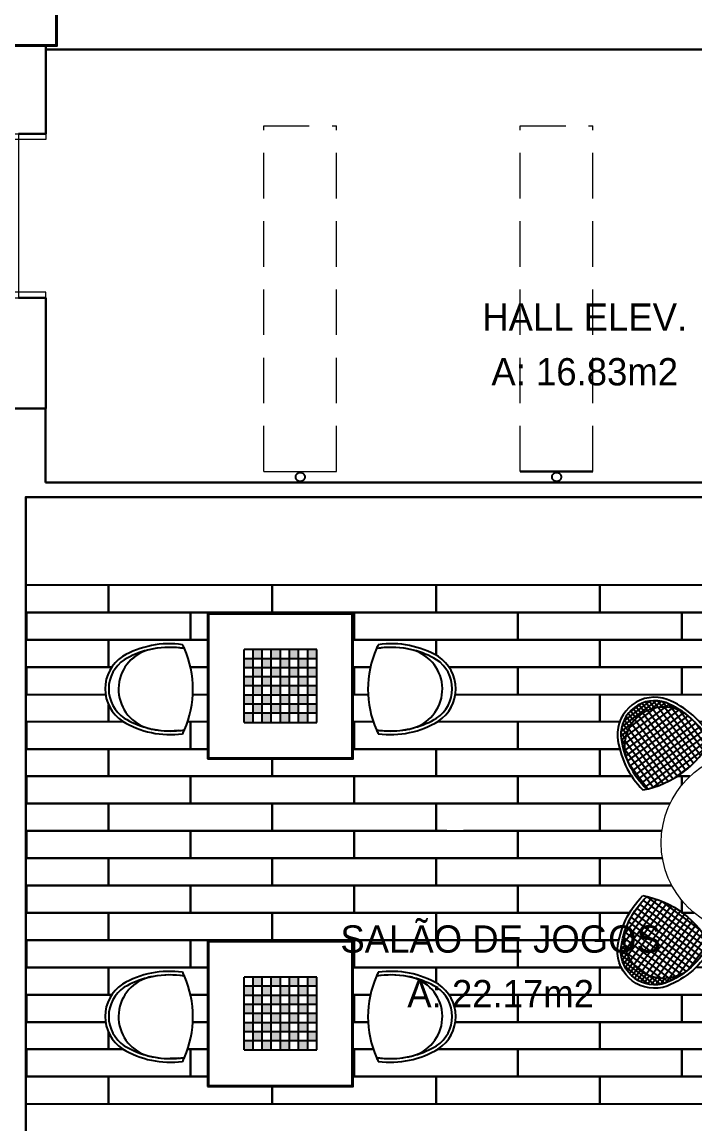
# Model space of a CAD drawing. Header units: metres. Extents: x -4.2 to 85, y -21.1 to 42.
# Drawn here: x 21.18 to 24.88, y 15.88 to 21.94 of the extents above; entities that cross this region are included whole.
import ezdxf

# ---------------------------------------------------------------- set-up
doc = ezdxf.new("R2010")
doc.units = ezdxf.units.M
doc.header["$MEASUREMENT"] = 0
doc.linetypes.add('XREF ÁREAS COMUNS LILAC$0$HIDDEN', pattern=[0.375, 0.25, -0.125])
for name, color, linetype, lineweight in [('34 - Mobiliário', 7, 'Continuous', 0), ('57 - Altimetria de Terrenos', 7, 'Continuous', 0), ('7 - Alvenaria', 7, 'Continuous', 0), ('Level 19-1', 7, 'Continuous', 0)]:
    doc.layers.add(name, color=color, linetype=linetype, lineweight=lineweight)
for name, color, linetype in [('XREF ÁREAS COMUNS LILAC$0$ALVENARIA01', 252, 'Continuous'), ('XREF ÁREAS COMUNS LILAC$0$HACHALV', 8, 'Continuous'), ('XREF ÁREAS COMUNS LILAC$0$ILUMINAÇÃO', 1, 'XREF ÁREAS COMUNS LILAC$0$HIDDEN'), ('XREF ÁREAS COMUNS LILAC$0$MOB01', 8, 'Continuous'), ('XREF ÁREAS COMUNS LILAC$0$MOB02', 142, 'Continuous'), ('XREF ÁREAS COMUNS LILAC$0$PAGINAÇÃO', 125, 'Continuous'), ('XREF ÁREAS COMUNS LILAC$0$PROJECAO', 8, 'XREF ÁREAS COMUNS LILAC$0$HIDDEN')]:
    doc.layers.add(name, color=color, linetype=linetype)
doc.styles.add('Style-INTL_ENGINEERING', font='INTL_ENGINEERING.shx')

# ---------------------------------------------------------------- blocks, each defined once
blk = doc.blocks.new('ELEV1_')
at = {"color": 7, "linetype": 'Continuous', "lineweight": 30}
for p, q in [((-0.45, 0), (-0.45, 0.15)), ((0.45, 0), (0.45, 0.15))]:
    blk.add_line(p, q, dxfattribs=at)
at = {"color": 7, "linetype": 'Continuous', "lineweight": 0}
blk.add_line((-0.45, 0), (0.45, 0), dxfattribs=at)
at = {"color": 120, "linetype": 'Continuous', "lineweight": 0}
for p, q in [((-0.42, -0.03), (-0.42, -0.055)), ((0.42, -0.03), (-0.42, -0.03)), ((-0.42, -0.055), (0.42, -0.055)), ((0, -0.03), (0, -0.055)), ((0.42, -0.055), (0.42, -0.03)), ((0.8, -1.5489), (-0.8, -0.0826)), ((0.8, -0.0827), (-0.8, -1.5489)), ((-0.42, -0.095), (-0.42, -0.13)), ((0.42, -0.095), (-0.42, -0.095)), ((0, -0.095), (0, -0.13)), ((0.42, -0.13), (0.42, -0.095)), ((-0.7713, -0.18), (-0.7713, -1.5201)), ((-0.7713, -0.18), (-0.37, -0.18)), ((-0.42, -0.13), (0.42, -0.13)), ((0.37, -0.18), (0.7713, -0.18)), ((0.7713, -1.5202), (0.7713, -0.18)), ((-0.7713, -1.5201), (0.7713, -1.5202)), ((-0.5713, -1.7076), (-0.5713, -1.6452)), ((0.6712, -1.7076), (0.6712, -1.6451)), ((-0.5713, -1.7076), (0.6712, -1.7076))]:
    blk.add_line(p, q, dxfattribs=at)
at = {"color": 120, "linetype": 'Continuous', "lineweight": 0, "flags": 128}
for points in [[(-0.42, -0.0827), (-0.45, -0.0827), (-0.45, 0.15), (-0.42, 0.15)], [(0.42, -0.0826), (0.45, -0.0826), (0.45, 0.15), (0.42, 0.15)], [(-0.8, -1.5489), (0.8, -1.5489), (0.8, -0.0827), (-0.8, -0.0826)], [(-0.5713, -1.6452), (0.6712, -1.6451), (0.6712, -1.5651), (-0.5712, -1.5652)]]:
    blk.add_lwpolyline(points, close=True, dxfattribs=at)
blk = doc.blocks.new('pilotis_as built')
at = {"layer": '34 - Mobiliário', "color": 7, "linetype": 'Continuous', "lineweight": 30}
for p, q in [((-5.9593, -5.4006), (-5.9593, -4.915)), ((-5.9593, -6.9089), (-5.9593, -6.3006)), ((-5.9593, -6.9089), (-8.2141, -6.9089))]:
    blk.add_line(p, q, dxfattribs=at)
at = {"layer": '34 - Mobiliário', "color": 2, "linetype": 'Continuous', "lineweight": 40, "flags": 128}
blk.add_lwpolyline([(-8.1993, -4.565), (-5.8993, -4.565), (-5.8993, -4.915), (-8.1993, -4.915)], close=True, dxfattribs=at)
at = {"layer": '57 - Altimetria de Terrenos', "color": 7, "linetype": 'Continuous', "lineweight": 30}
for p, q in [((-5.9593, -5.4006), (-5.9593, -4.9356)), ((-5.9593, -6.9089), (-5.9593, -6.3006))]:
    blk.add_line(p, q, dxfattribs=at)
at = {"layer": '57 - Altimetria de Terrenos', "color": 131, "linetype": 'Continuous', "lineweight": 40, "flags": 128}
blk.add_lwpolyline([(-8.1993, -4.565), (-5.8993, -4.565), (-5.8993, -4.915), (-8.1993, -4.915)], close=True, dxfattribs=at)
at = {"layer": 'Level 19-1', "color": 7, "linetype": 'Continuous', "lineweight": 30}
for p, q in [((1.1157, -4.9356), (-5.9595, -4.9356)), ((-5.9595, -7.3156), (-5.9595, -6.9089))]:
    blk.add_line(p, q, dxfattribs=at)
at = {"layer": 'Level 19-1', "color": 7, "linetype": 'Continuous', "lineweight": 30, "flags": 128}
for points in [[(-0.3245, -11.325), (-0.3245, -7.3156), (-5.9595, -7.3156)], [(-0.4143, -11.325), (-0.4143, -7.3956), (-6.0693, -7.3956), (-6.0693, -11.2106)]]:
    blk.add_lwpolyline(points, dxfattribs=at)
at = {"layer": '34 - Mobiliário', "color": 120, "linetype": 'Continuous', "lineweight": 0, "rotation": 270.000800414153}
blk.add_blockref('ELEV1_', (-6.1093, -5.8506), dxfattribs=at)
at = {"layer": '57 - Altimetria de Terrenos', "color": 120, "linetype": 'Continuous', "lineweight": 0, "rotation": 270.000800414153}
blk.add_blockref('ELEV1_', (-6.1093, -5.8506), dxfattribs=at)
blk = doc.blocks.new('XREF ÁREAS COMUNS LILAC$0$A$C414F5950')
at = {"layer": 'XREF ÁREAS COMUNS LILAC$0$HACHALV'}
h = blk.add_hatch(dxfattribs=at)
h.set_pattern_fill('AR-SAND', color=256, scale=0.0001, style=0)
h.set_pattern_definition([(37.5, (-624.063024, 981.5761906), (-0.00016000313, 0.004894132373), [0, -0.0038608, 0, -0.004318, 0, -0.0041275]), (7.5, (-624.063024, 981.5761906), (0.00449523283, 0.007168251006), [0, -0.0020828, 0, -0.0034798, 0, -0.0013335]), (327.5, (-624.066148, 981.5761906), (0.007909923702, 1.4371847e-05), [0, -0.00127, 0, -0.004572, 0, -0.005969]), (317.5, (-624.066148, 981.5761906), (0.007635564525, 0.00222929323), [0, -0.000635, 0, -0.0029972, 0, -0.003429])])
h.paths.add_polyline_path([(-119.7604, 1081.6201), (-119.8104, 1081.6201), (-119.8104, 1081.5701), (-119.7604, 1081.5701)])
h.paths.add_polyline_path([(-119.7104, 1081.2701), (-119.7604, 1081.2701), (-119.7604, 1081.2201), (-119.7104, 1081.2201)])
h.paths.add_polyline_path([(-119.7104, 1081.3701), (-119.7604, 1081.3701), (-119.7604, 1081.3201), (-119.7104, 1081.3201)])
h.paths.add_polyline_path([(-119.7104, 1081.4701), (-119.7604, 1081.4701), (-119.7604, 1081.4201), (-119.7104, 1081.4201)])
h.paths.add_polyline_path([(-119.7104, 1081.5701), (-119.7604, 1081.5701), (-119.7604, 1081.5201), (-119.7104, 1081.5201)])
h.paths.add_polyline_path([(-119.6604, 1081.6201), (-119.7104, 1081.6201), (-119.7104, 1081.5701), (-119.6604, 1081.5701)])
h.paths.add_polyline_path([(-119.6604, 1081.5201), (-119.7104, 1081.5201), (-119.7104, 1081.4701), (-119.6604, 1081.4701)])
h.paths.add_polyline_path([(-119.6604, 1081.4201), (-119.7104, 1081.4201), (-119.7104, 1081.3701), (-119.6604, 1081.3701)])
h.paths.add_polyline_path([(-119.6604, 1081.3201), (-119.7104, 1081.3201), (-119.7104, 1081.2701), (-119.6604, 1081.2701)])
h.paths.add_polyline_path([(-119.6104, 1081.2701), (-119.6604, 1081.2701), (-119.6604, 1081.2201), (-119.6104, 1081.2201)])
h.paths.add_polyline_path([(-119.6104, 1081.3701), (-119.6604, 1081.3701), (-119.6604, 1081.3201), (-119.6104, 1081.3201)])
h.paths.add_polyline_path([(-119.6104, 1081.4701), (-119.6604, 1081.4701), (-119.6604, 1081.4201), (-119.6104, 1081.4201)])
h.paths.add_polyline_path([(-119.6104, 1081.5701), (-119.6604, 1081.5701), (-119.6604, 1081.5201), (-119.6104, 1081.5201)])
h.paths.add_polyline_path([(-119.5604, 1081.6201), (-119.6104, 1081.6201), (-119.6104, 1081.5701), (-119.5604, 1081.5701)])
h.paths.add_polyline_path([(-119.5604, 1081.5201), (-119.6104, 1081.5201), (-119.6104, 1081.4701), (-119.5604, 1081.4701)])
h.paths.add_polyline_path([(-119.5604, 1081.4201), (-119.6104, 1081.4201), (-119.6104, 1081.3701), (-119.5604, 1081.3701)])
h.paths.add_polyline_path([(-119.5604, 1081.3201), (-119.6104, 1081.3201), (-119.6104, 1081.2701), (-119.5604, 1081.2701)])
h.paths.add_polyline_path([(-119.5104, 1081.2701), (-119.5604, 1081.2701), (-119.5604, 1081.2201), (-119.5104, 1081.2201)])
h.paths.add_polyline_path([(-119.5104, 1081.3701), (-119.5604, 1081.3701), (-119.5604, 1081.3201), (-119.5104, 1081.3201)])
h.paths.add_polyline_path([(-119.5104, 1081.4701), (-119.5604, 1081.4701), (-119.5604, 1081.4201), (-119.5104, 1081.4201)])
h.paths.add_polyline_path([(-119.5104, 1081.5701), (-119.5604, 1081.5701), (-119.5604, 1081.5201), (-119.5104, 1081.5201)])
h.paths.add_polyline_path([(-119.8104, 1081.5701), (-119.8604, 1081.5701), (-119.8604, 1081.5201), (-119.8104, 1081.5201)])
h.paths.add_polyline_path([(-119.8104, 1081.4701), (-119.8604, 1081.4701), (-119.8604, 1081.4201), (-119.8104, 1081.4201)])
h.paths.add_polyline_path([(-119.8104, 1081.3701), (-119.8604, 1081.3701), (-119.8604, 1081.3201), (-119.8104, 1081.3201)])
h.paths.add_polyline_path([(-119.8104, 1081.2701), (-119.8604, 1081.2701), (-119.8604, 1081.2201), (-119.8104, 1081.2201)])
h.paths.add_polyline_path([(-119.7604, 1081.3201), (-119.8104, 1081.3201), (-119.8104, 1081.2701), (-119.7604, 1081.2701)])
h.paths.add_polyline_path([(-119.7604, 1081.4201), (-119.8104, 1081.4201), (-119.8104, 1081.3701), (-119.7604, 1081.3701)])
h.paths.add_polyline_path([(-119.7604, 1081.5201), (-119.8104, 1081.5201), (-119.8104, 1081.4701), (-119.7604, 1081.4701)])
h.paths.add_polyline_path([(-119.8604, 1081.6201), (-119.9104, 1081.6201), (-119.9104, 1081.5701), (-119.8604, 1081.5701)])
h.paths.add_polyline_path([(-119.8604, 1081.5201), (-119.9104, 1081.5201), (-119.9104, 1081.4701), (-119.8604, 1081.4701)])
h.paths.add_polyline_path([(-119.8604, 1081.4201), (-119.9104, 1081.4201), (-119.9104, 1081.3701), (-119.8604, 1081.3701)])
h.paths.add_polyline_path([(-119.8604, 1081.3201), (-119.9104, 1081.3201), (-119.9104, 1081.2701), (-119.8604, 1081.2701)])
at = {"layer": 'XREF ÁREAS COMUNS LILAC$0$MOB01'}
blk.add_lwpolyline([(-120.1104, 1081.8201), (-120.1104, 1081.0201), (-119.3104, 1081.0201), (-119.3104, 1081.8201)], close=True, dxfattribs=at)
at = {"layer": 'XREF ÁREAS COMUNS LILAC$0$MOB02'}
for p, q in [((-119.9104, 1081.6201), (-119.5104, 1081.6201)), ((-119.9104, 1081.6201), (-119.9104, 1081.2201)), ((-119.8604, 1081.2201), (-119.8604, 1081.6201)), ((-119.8104, 1081.2201), (-119.8104, 1081.6201)), ((-119.7604, 1081.2201), (-119.7604, 1081.6201)), ((-119.7104, 1081.2201), (-119.7104, 1081.6201)), ((-119.6604, 1081.2201), (-119.6604, 1081.6201)), ((-119.6104, 1081.2201), (-119.6104, 1081.6201)), ((-119.5604, 1081.2201), (-119.5604, 1081.6201)), ((-119.5104, 1081.2201), (-119.5104, 1081.6201)), ((-119.9104, 1081.5701), (-119.5104, 1081.5701)), ((-119.9104, 1081.5201), (-119.5104, 1081.5201)), ((-119.9104, 1081.4701), (-119.5104, 1081.4701)), ((-119.9104, 1081.4201), (-119.5104, 1081.4201)), ((-119.9104, 1081.3701), (-119.5104, 1081.3701)), ((-119.9104, 1081.3201), (-119.5104, 1081.3201)), ((-119.9104, 1081.2701), (-119.5104, 1081.2701)), ((-119.9104, 1081.2201), (-119.5104, 1081.2201))]:
    blk.add_line(p, q, dxfattribs=at)
blk.add_lwpolyline([(-120.1054, 1081.8151), (-120.1054, 1081.0251), (-119.3154, 1081.0251), (-119.3154, 1081.8151)], close=True, dxfattribs=at)
blk = doc.blocks.new('XREF ÁREAS COMUNS LILAC$0$A$C261C4EA0')
at = {"layer": 'XREF ÁREAS COMUNS LILAC$0$MOB02'}
for p, q in [((-128.0204, 1071.102), (-128.0185, 1071.1464)), ((-128.0204, 1069.9794), (-128.0185, 1069.9351))]:
    blk.add_line(p, q, dxfattribs=at)
for centre, radius, start, end in [((-128.2498, 1071.291), 0.2131, 33.72162, 146.47398), ((-128.2498, 1071.291), 0.1934, 33.98908, 146.16455), ((-128.2488, 1071.2072), 0.2234, 18.44435, 163.43809), ((-127.989, 1071.1503), 0.5089, 149.48194, 188.10211), ((-127.9875, 1071.1499), 0.4906, 149.53013, 165.72157), ((-128.5099, 1071.1449), 0.4914, 15.7028, 31.15334), ((-128.5084, 1071.1452), 0.5097, 352.47985, 31.20831), ((-127.9875, 1071.1499), 0.4906, 165.72157, 189.53401), ((-127.9875, 1071.1499), 0.4906, 169.53573, 189.53401), ((-128.2488, 1071.2072), 0.2234, 163.43809, 171.81921), ((-128.2488, 1071.2072), 0.2234, 8.39737, 18.44435), ((-128.5099, 1071.1449), 0.4914, 0.17308, 15.7028), ((-128.5099, 1071.1449), 0.4914, 351.07424, 11.13892), ((-128.248, 1071.5778), 0.5561, 243.87678, 246.31239), ((-128.248, 1071.5778), 0.5561, 246.31239, 293.69819), ((-128.5099, 1071.1449), 0.4914, 351.07424, 354.99897), ((-128.248, 1071.5778), 0.5561, 293.69819, 296.12326), ((-128.248, 1069.5036), 0.5561, 66.30181, 113.68761), ((-127.989, 1069.9312), 0.5089, 171.89789, 210.51806), ((-128.248, 1069.5036), 0.5561, 113.68761, 116.12322), ((-127.9875, 1069.9316), 0.4906, 170.46599, 190.46427), ((-127.9875, 1069.9316), 0.4906, 170.46599, 194.27843), ((-128.5084, 1069.9362), 0.5097, 328.79169, 7.52015), ((-128.5099, 1069.9366), 0.4914, 348.86108, 8.92576), ((-128.248, 1069.5036), 0.5561, 63.87674, 66.30181), ((-128.5099, 1069.9366), 0.4914, 5.00103, 8.92576), ((-128.5099, 1069.9366), 0.4914, 344.2972, 359.82692), ((-128.2488, 1069.8743), 0.2234, 188.18079, 196.56191), ((-128.2488, 1069.8743), 0.2234, 341.55565, 351.60263), ((-127.9875, 1069.9316), 0.4906, 194.27843, 210.46987), ((-128.2488, 1069.8743), 0.2234, 196.56191, 341.55565), ((-128.5099, 1069.9366), 0.4914, 328.84666, 344.2972), ((-128.2498, 1069.7904), 0.2131, 213.52602, 326.27838), ((-128.2498, 1069.7905), 0.1934, 213.83545, 326.01092)]:
    blk.add_arc(centre, radius, start, end, dxfattribs=at)
at = {"layer": 'XREF ÁREAS COMUNS LILAC$0$MOB02', "linetype": 'Continuous', "lineweight": 40, "rotation": 180}
blk.add_blockref('XREF ÁREAS COMUNS LILAC$0$A$C414F5950', (-247.9763, 2151.9608), dxfattribs=at)
blk = doc.blocks.new('XREF ÁREAS COMUNS LILAC$0$CADEIRA-VARANDA')
at = {"layer": 'XREF ÁREAS COMUNS LILAC$0$MOB01'}
h = blk.add_hatch(dxfattribs=at)
h.set_pattern_fill('_U', color=256, scale=0.03, angle=-89.8227, style=0, double=1, pattern_type=0)
h.set_pattern_definition([(270.177297, (-131.950468, -25.12282), (0.0299998564, 9.28324e-05), []), (0.177297, (-131.950468, -25.12282), (-9.28324e-05, 0.0299998564), [])])
h.paths.add_polyline_path([(-0.0907, -0.2749, 0.104277), (-0.0829, -0.0701, 0.209757), (-0.5353, -0.0717, 0.017127), (-0.5393, -0.1056), (-0.541, -0.1504, 0.067865), (-0.522, -0.2835, 0.733188)])
h = blk.add_hatch(dxfattribs=at)
h.set_pattern_fill('U', color=256, scale=0.02, angle=-89.8227, style=0, double=1, pattern_type=0)
h.set_pattern_definition([(270.177297, (-131.950468, -25.122819), (0.0199999042, 6.18883e-05), []), (0.177297, (-131.950468, -25.122819), (-6.18883e-05, 0.0199999042), [])])
h.paths.add_polyline_path([(-0.522, -0.2835, 0.067518), (-0.4684, -0.406, 0.532692), (-0.1435, -0.4044, 0.070766), (-0.0907, -0.2749, -0.733188)])
at = {"layer": 'XREF ÁREAS COMUNS LILAC$0$MOB02'}
blk.add_line((-0.541, -0.1504), (-0.5393, -0.1056), dxfattribs=at)
for centre, radius, start, end in [((-0.3072, -0.5863), 0.5629, 64.07959, 116.32607), ((-0.0452, -0.1475), 0.5159, 172.68266, 211.41112), ((-0.0436, -0.1472), 0.4974, 171.27704, 211.40641), ((-0.5724, -0.1541), 0.4966, 329.68635, 9.79072), ((-0.5709, -0.1545), 0.5152, 329.68474, 8.30492), ((-0.3077, -0.2112), 0.2262, 188.60018, 352.02202), ((-0.3065, -0.296), 0.2157, 213.92442, 326.67679), ((-0.3065, -0.296), 0.1958, 214.21663, 326.36736)]:
    blk.add_arc(centre, radius, start, end, dxfattribs=at)

msp = doc.modelspace()

# ---------------------------------------------------------------- linework, layer by layer
at = {"layer": 'XREF ÁREAS COMUNS LILAC$0$ALVENARIA01', "linetype": 'Continuous', "lineweight": 30}
msp.add_line((24.322, 19.4696), (23.922, 19.4696), dxfattribs=at)
at = {"layer": 'XREF ÁREAS COMUNS LILAC$0$ILUMINAÇÃO'}
for centre in [(22.7132, 19.4396), (24.122, 19.4396)]:
    msp.add_circle(centre, 0.025, dxfattribs=at)
at = {"layer": 'XREF ÁREAS COMUNS LILAC$0$MOB01', "lineweight": 13}
msp.add_line((22.5132, 19.4696), (22.9132, 19.4696), dxfattribs=at)
at = {"layer": 'XREF ÁREAS COMUNS LILAC$0$MOB02', "lineweight": 13}
msp.add_lwpolyline([(22.0765, 18.4965, 0.087481), (21.9062, 18.4951, 0.016644), (21.8743, 18.4881, 0.733188), (21.8673, 18.0619, 0.067865), (21.9988, 18.0436), (22.0431, 18.0455, 0.017127), (22.0765, 18.0496, 0.209757)], format="xyb", close=True, dxfattribs=at)
msp.add_lwpolyline([(21.8673, 16.2619, 0.067865), (21.9988, 16.2436), (22.0431, 16.2455, 0.017127), (22.0765, 16.2496, 0.209757), (22.0765, 16.6965, 0.087481), (21.9062, 16.6951, 0.016644), (21.8743, 16.6881)], format="xyb", dxfattribs=at)
msp.add_lwpolyline([(21.8673, 16.2619, 0.067865), (21.9988, 16.2436), (22.0431, 16.2455, 0.017127), (22.0765, 16.2496, 0.209757), (22.0765, 16.6965, 0.087481), (21.9062, 16.6951, 0.016644), (21.8743, 16.6881)], format="xyb", dxfattribs=at)
msp.add_circle((25.1966, 17.4295), 0.5, dxfattribs=at)
at = {"layer": 'XREF ÁREAS COMUNS LILAC$0$PAGINAÇÃO'}
for points in [[(21.2045, 18.6946), (21.6595, 18.6946), (21.6595, 18.8446), (21.2045, 18.8446)], [(23.0044, 18.5446), (23.0095, 18.5446), (23.0095, 18.6946), (22.1095, 18.6946), (22.1095, 18.5446), (22.2044, 18.5446)], [(21.2045, 18.3946), (21.6595, 18.3946), (21.6595, 18.5446), (21.2045, 18.5446)], [(22.2044, 18.5446), (21.6595, 18.5446), (21.6595, 18.3946), (21.6779, 18.3946)], [(23.4595, 18.4598), (23.4595, 18.5446), (23.0044, 18.5446)], [(23.5309, 18.3946), (24.3595, 18.3946), (24.3595, 18.5446), (23.4595, 18.5446), (23.4595, 18.4598)], [(21.6779, 18.3946), (21.2095, 18.3946), (21.2095, 18.2446), (21.6432, 18.2446)], [(22.1099, 18.3946), (22.2044, 18.3946)], [(22.2044, 18.3946), (22.1099, 18.3946)], [(23.0044, 18.3946), (23.0989, 18.3946)], [(23.0044, 18.2446), (23.0095, 18.2446), (23.0095, 18.3946), (23.0044, 18.3946)], [(23.0989, 18.3946), (23.0095, 18.3946), (23.0095, 18.2446), (23.0861, 18.2446)], [(23.5656, 18.2446), (23.9095, 18.2446), (23.9095, 18.3946), (23.5309, 18.3946)], [(21.2045, 18.2446), (21.6432, 18.2446)], [(22.1227, 18.2446), (22.2044, 18.2446)], [(22.1227, 18.2446), (22.2044, 18.2446)], [(23.0044, 18.2446), (23.0861, 18.2446)], [(23.5656, 18.2446), (24.3595, 18.2446), (24.3595, 18.0946), (23.4681, 18.0946)], [(24.4687, 18.0946), (24.3595, 18.0946), (24.3595, 18.2446), (25.2595, 18.2446), (25.2595, 18.0946), (24.9066, 18.0946)], [(21.6595, 18.1881), (21.6595, 18.0946), (21.2045, 18.0946)], [(21.7407, 18.0946), (21.6595, 18.0946), (21.6595, 18.1881)], [(21.7407, 18.0946), (21.2095, 18.0946), (21.2095, 17.9446), (22.1095, 17.9446), (22.1095, 18.0946), (22.094, 18.0946)], [(22.2044, 18.0946), (22.094, 18.0946)], [(22.2044, 18.0946), (22.1095, 18.0946), (22.1095, 17.9446), (22.2044, 17.9446)], [(23.1148, 18.0946), (23.0044, 18.0946)], [(23.0044, 17.9446), (23.0095, 17.9446), (23.0095, 18.0946), (23.0044, 18.0946)], [(23.1148, 18.0946), (23.0095, 18.0946), (23.0095, 17.9446), (23.9095, 17.9446), (23.9095, 18.0946), (23.4681, 18.0946)], [(24.4687, 18.0946), (23.9095, 18.0946), (23.9095, 17.9446), (24.4687, 17.9446)], [(21.2045, 17.7946), (21.6595, 17.7946), (21.6595, 17.9446), (21.2045, 17.9446)], [(22.2044, 17.9446), (21.6595, 17.9446), (21.6595, 17.7946), (22.5595, 17.7946), (22.5595, 17.891)], [(22.5595, 17.891), (22.5595, 17.7946), (23.4595, 17.7946), (23.4595, 17.9446), (23.0044, 17.9446)], [(24.4687, 17.9446), (24.3595, 17.9446), (24.3595, 17.7946), (24.5354, 17.7946)], [(24.5354, 17.7946), (23.9095, 17.7946), (23.9095, 17.6446), (24.7453, 17.6446)], [(24.7845, 17.7946), (24.855, 17.7946)], [(24.8095, 17.7459), (24.8095, 17.7946), (24.7845, 17.7946)], [(24.855, 17.7946), (24.8095, 17.7946), (24.8095, 17.7459)], [(21.2045, 17.4946), (21.6595, 17.4946), (21.6595, 17.6446), (21.2045, 17.6446)], [(23.6106, 17.4946), (24.3595, 17.4946), (24.3595, 17.6446), (23.4595, 17.6446), (23.4595, 17.4946), (23.6106, 17.4946)], [(24.7453, 17.6446), (24.3595, 17.6446), (24.3595, 17.4946), (24.7009, 17.4946)], [(23.5186, 17.4946), (23.0095, 17.4946), (23.0095, 17.3446), (23.9095, 17.3446)], [(23.7975, 17.3446), (23.9095, 17.3446), (23.9095, 17.4946), (23.6106, 17.4946)], [(24.7009, 17.4946), (23.9095, 17.4946), (23.9095, 17.3446), (24.7039, 17.3446)], [(21.2045, 17.1946), (21.6595, 17.1946), (21.6595, 17.3446), (21.2045, 17.3446)], [(23.9095, 17.3446), (23.4595, 17.3446), (23.4595, 17.1946), (24.3595, 17.1946), (24.3595, 17.3446), (23.7975, 17.3446)], [(24.7039, 17.3446), (24.3595, 17.3446), (24.3595, 17.1946), (24.7552, 17.1946)], [(24.7552, 17.1946), (23.9095, 17.1946), (23.9095, 17.0446), (24.5229, 17.0446)], [(24.8095, 17.1131), (24.8095, 17.0446), (24.8775, 17.0446)], [(24.8095, 17.0475), (24.8095, 17.1131)], [(21.2045, 16.8946), (21.6595, 16.8946), (21.6595, 17.0446), (21.2045, 17.0446)], [(21.6595, 16.8946), (22.5595, 16.8946), (22.5595, 17.0446), (21.6595, 17.0446), (21.6595, 16.8946), (21.6595, 16.8946)], [(22.5595, 16.8946), (23.4595, 16.8946), (23.4595, 17.0446), (22.5595, 17.0446), (22.5595, 16.8946), (22.5595, 16.8946)], [(23.4595, 16.8946), (24.3595, 16.8946), (24.3595, 17.0446), (23.4595, 17.0446), (23.4595, 16.8946), (23.4595, 16.8946)], [(24.5229, 17.0446), (24.3595, 17.0446), (24.3595, 16.8946), (24.3595, 16.8946)], [(24.8775, 17.0446), (24.8134, 17.0446)], [(23.0044, 16.7446), (23.0095, 16.7446), (23.0095, 16.8946), (22.1095, 16.8946), (22.1095, 16.7446), (22.2044, 16.7446)], [(24.4641, 16.8946), (23.9095, 16.8946), (23.9095, 16.7446), (24.4771, 16.7446)], [(24.3595, 16.8946), (24.4641, 16.8946)], [(21.2045, 16.5946), (21.6595, 16.5946), (21.6595, 16.7446), (21.2045, 16.7446)], [(22.2044, 16.7446), (21.6595, 16.7446), (21.6595, 16.5946), (21.6779, 16.5946)], [(23.4595, 16.6598), (23.4595, 16.7446), (23.0044, 16.7446)], [(23.5309, 16.5946), (24.3595, 16.5946), (24.3595, 16.7446), (23.4595, 16.7446), (23.4595, 16.6598)], [(24.4771, 16.7446), (24.3595, 16.7446), (24.3595, 16.5946), (25.2595, 16.5946), (25.2595, 16.7446), (24.8873, 16.7446)], [(21.6779, 16.5946), (21.2095, 16.5946), (21.2095, 16.4446), (21.6432, 16.4446)], [(22.2044, 16.5946), (22.1099, 16.5946)], [(22.1099, 16.5946), (22.2044, 16.5946)], [(23.0044, 16.5946), (23.0989, 16.5946)], [(23.0044, 16.4446), (23.0095, 16.4446), (23.0095, 16.5946), (23.0044, 16.5946)], [(23.0989, 16.5946), (23.0095, 16.5946), (23.0095, 16.4446), (23.0861, 16.4446)], [(23.5656, 16.4446), (23.9095, 16.4446), (23.9095, 16.5946), (23.5309, 16.5946)], [(21.6432, 16.4446), (21.2045, 16.4446)], [(22.2044, 16.4446), (22.1227, 16.4446)], [(22.1227, 16.4446), (22.2044, 16.4446)], [(23.0861, 16.4446), (23.0044, 16.4446)], [(23.4681, 16.2946), (24.3595, 16.2946), (24.3595, 16.4446), (23.5656, 16.4446)], [(21.2045, 16.2946), (21.6595, 16.2946), (21.6595, 16.3881)], [(21.6595, 16.3881), (21.6595, 16.2946), (21.7407, 16.2946)], [(21.7407, 16.2946), (21.2095, 16.2946), (21.2095, 16.1446), (22.1095, 16.1446), (22.1095, 16.2946), (22.094, 16.2946)], [(22.094, 16.2946), (22.2044, 16.2946)], [(22.2044, 16.2946), (22.1095, 16.2946), (22.1095, 16.1446), (22.2044, 16.1446)], [(23.0044, 16.2946), (23.1148, 16.2946)], [(23.0044, 16.1446), (23.0095, 16.1446), (23.0095, 16.2946), (23.0044, 16.2946)], [(23.1148, 16.2946), (23.0095, 16.2946), (23.0095, 16.1446), (23.9095, 16.1446), (23.9095, 16.2946), (23.4681, 16.2946)], [(21.2045, 15.9946), (21.6595, 15.9946), (21.6595, 16.1446), (21.2045, 16.1446)], [(22.2044, 16.1446), (21.6595, 16.1446), (21.6595, 15.9946), (22.5595, 15.9946), (22.5595, 16.091)], [(22.5595, 16.091), (22.5595, 15.9946), (23.4595, 15.9946), (23.4595, 16.1446), (23.0044, 16.1446)]]:
    msp.add_lwpolyline(points, dxfattribs=at)
for points in [[(22.5595, 18.8446), (21.6595, 18.8446), (21.6595, 18.6946), (22.5595, 18.6946)], [(23.4595, 18.8446), (22.5595, 18.8446), (22.5595, 18.6946), (23.4595, 18.6946)], [(24.3595, 18.8446), (23.4595, 18.8446), (23.4595, 18.6946), (24.3595, 18.6946)], [(25.2595, 18.8446), (24.3595, 18.8446), (24.3595, 18.6946), (25.2595, 18.6946)], [(22.1095, 18.6946), (21.2095, 18.6946), (21.2095, 18.5446), (22.1095, 18.5446)], [(23.9095, 18.6946), (23.0095, 18.6946), (23.0095, 18.5446), (23.9095, 18.5446)], [(24.8095, 18.6946), (23.9095, 18.6946), (23.9095, 18.5446), (24.8095, 18.5446)], [(25.7095, 18.6946), (24.8095, 18.6946), (24.8095, 18.5446), (25.7095, 18.5446)], [(25.2595, 18.5446), (24.3595, 18.5446), (24.3595, 18.3946), (25.2595, 18.3946)], [(24.8095, 18.3946), (23.9095, 18.3946), (23.9095, 18.2446), (24.8095, 18.2446)], [(25.7095, 18.3946), (24.8095, 18.3946), (24.8095, 18.2446), (25.7095, 18.2446)], [(24.3595, 17.9446), (23.4595, 17.9446), (23.4595, 17.7946), (24.3595, 17.7946)], [(22.1095, 17.7946), (21.2095, 17.7946), (21.2095, 17.6446), (22.1095, 17.6446)], [(23.0095, 17.7946), (22.1095, 17.7946), (22.1095, 17.6446), (23.0095, 17.6446)], [(23.9095, 17.7946), (23.0095, 17.7946), (23.0095, 17.6446), (23.9095, 17.6446)], [(22.5595, 17.6446), (21.6595, 17.6446), (21.6595, 17.4946), (22.5595, 17.4946)], [(23.4595, 17.6446), (22.5595, 17.6446), (22.5595, 17.4946), (23.4595, 17.4946)], [(22.1095, 17.4946), (21.2095, 17.4946), (21.2095, 17.3446), (22.1095, 17.3446)], [(23.0095, 17.4946), (22.1095, 17.4946), (22.1095, 17.3446), (23.0095, 17.3446)], [(22.5595, 17.3446), (21.6595, 17.3446), (21.6595, 17.1946), (22.5595, 17.1946)], [(23.4595, 17.3446), (22.5595, 17.3446), (22.5595, 17.1946), (23.4595, 17.1946)], [(22.1095, 17.1946), (21.2095, 17.1946), (21.2095, 17.0446), (22.1095, 17.0446)], [(23.0095, 17.1946), (22.1095, 17.1946), (22.1095, 17.0446), (23.0095, 17.0446)], [(23.9095, 17.1946), (23.0095, 17.1946), (23.0095, 17.0446), (23.9095, 17.0446)], [(22.1095, 16.8946), (21.2095, 16.8946), (21.2095, 16.7446), (22.1095, 16.7446)], [(23.9095, 16.8946), (23.0095, 16.8946), (23.0095, 16.7446), (23.9095, 16.7446)], [(24.8095, 16.5946), (23.9095, 16.5946), (23.9095, 16.4446), (24.8095, 16.4446)], [(25.7095, 16.5946), (24.8095, 16.5946), (24.8095, 16.4446), (25.7095, 16.4446)], [(25.2595, 16.4446), (24.3595, 16.4446), (24.3595, 16.2946), (25.2595, 16.2946)], [(24.8095, 16.2946), (23.9095, 16.2946), (23.9095, 16.1446), (24.8095, 16.1446)], [(25.7095, 16.2946), (24.8095, 16.2946), (24.8095, 16.1446), (25.7095, 16.1446)], [(24.3595, 16.1446), (23.4595, 16.1446), (23.4595, 15.9946), (24.3595, 15.9946)], [(25.2595, 16.1446), (24.3595, 16.1446), (24.3595, 15.9946), (25.2595, 15.9946)]]:
    msp.add_lwpolyline(points, close=True, dxfattribs=at)
at = {"layer": 'XREF ÁREAS COMUNS LILAC$0$PROJECAO', "linetype": 'XREF ÁREAS COMUNS LILAC$0$HIDDEN', "lineweight": 13}
for p, q in [((22.5132, 19.4696), (22.5132, 21.3696)), ((22.5132, 21.3696), (22.9132, 21.3696)), ((22.9132, 19.4696), (22.9132, 21.3696)), ((23.922, 19.4696), (23.922, 21.3696)), ((23.922, 21.3696), (24.322, 21.3696)), ((24.322, 19.4696), (24.322, 21.3696))]:
    msp.add_line(p, q, dxfattribs=at)

# ---------------------------------------------------------------- block references
at = {"color": 1, "linetype": 'Continuous', "lineweight": 13}
msp.add_blockref('pilotis_as built', (27.2738, 26.7246), dxfattribs=at)
at = {"layer": 'XREF ÁREAS COMUNS LILAC$0$MOB02', "linetype": 'Continuous', "rotation": 270}
for p in [(-1047.9363, -109.9749), (-1047.9363, -111.7749)]:
    msp.add_blockref('XREF ÁREAS COMUNS LILAC$0$A$C261C4EA0', p, dxfattribs=at)
at = {"layer": 'XREF ÁREAS COMUNS LILAC$0$MOB02', "extrusion": (0, 0, -1)}
for p, xscale, yscale, zscale, rotation in [((-24.5949, 17.6244), -0.9503999999999608, 0.9503999999999451, -0.9503999999999608, 143.4169879593313), ((-24.5949, 17.2346), 0.950399999999961, 0.950399999999961, -0.9504, 36.58301204066875)]:
    msp.add_blockref('XREF ÁREAS COMUNS LILAC$0$CADEIRA-VARANDA', p, dxfattribs=dict(at, xscale=xscale, yscale=yscale, zscale=zscale, rotation=rotation))

# ---------------------------------------------------------------- texts
at = {"layer": '7 - Alvenaria', "color": 2, "linetype": 'Continuous', "lineweight": 13, "attachment_point": 5, "line_spacing_factor": 1.200006, "style": 'Style-INTL_ENGINEERING'}
for s, insert, char_height in [('HALL ELEV.\\PA: 16.83m2\\P', (24.2765, 20.1665), 0.15), ('SALÃO DE JOGOS\\PA: 22.17m2\\P', (23.8145, 16.7506), 0.149998)]:
    msp.add_mtext(s, dxfattribs=dict(at, insert=insert, char_height=char_height))

doc.saveas('drawing.dxf')
